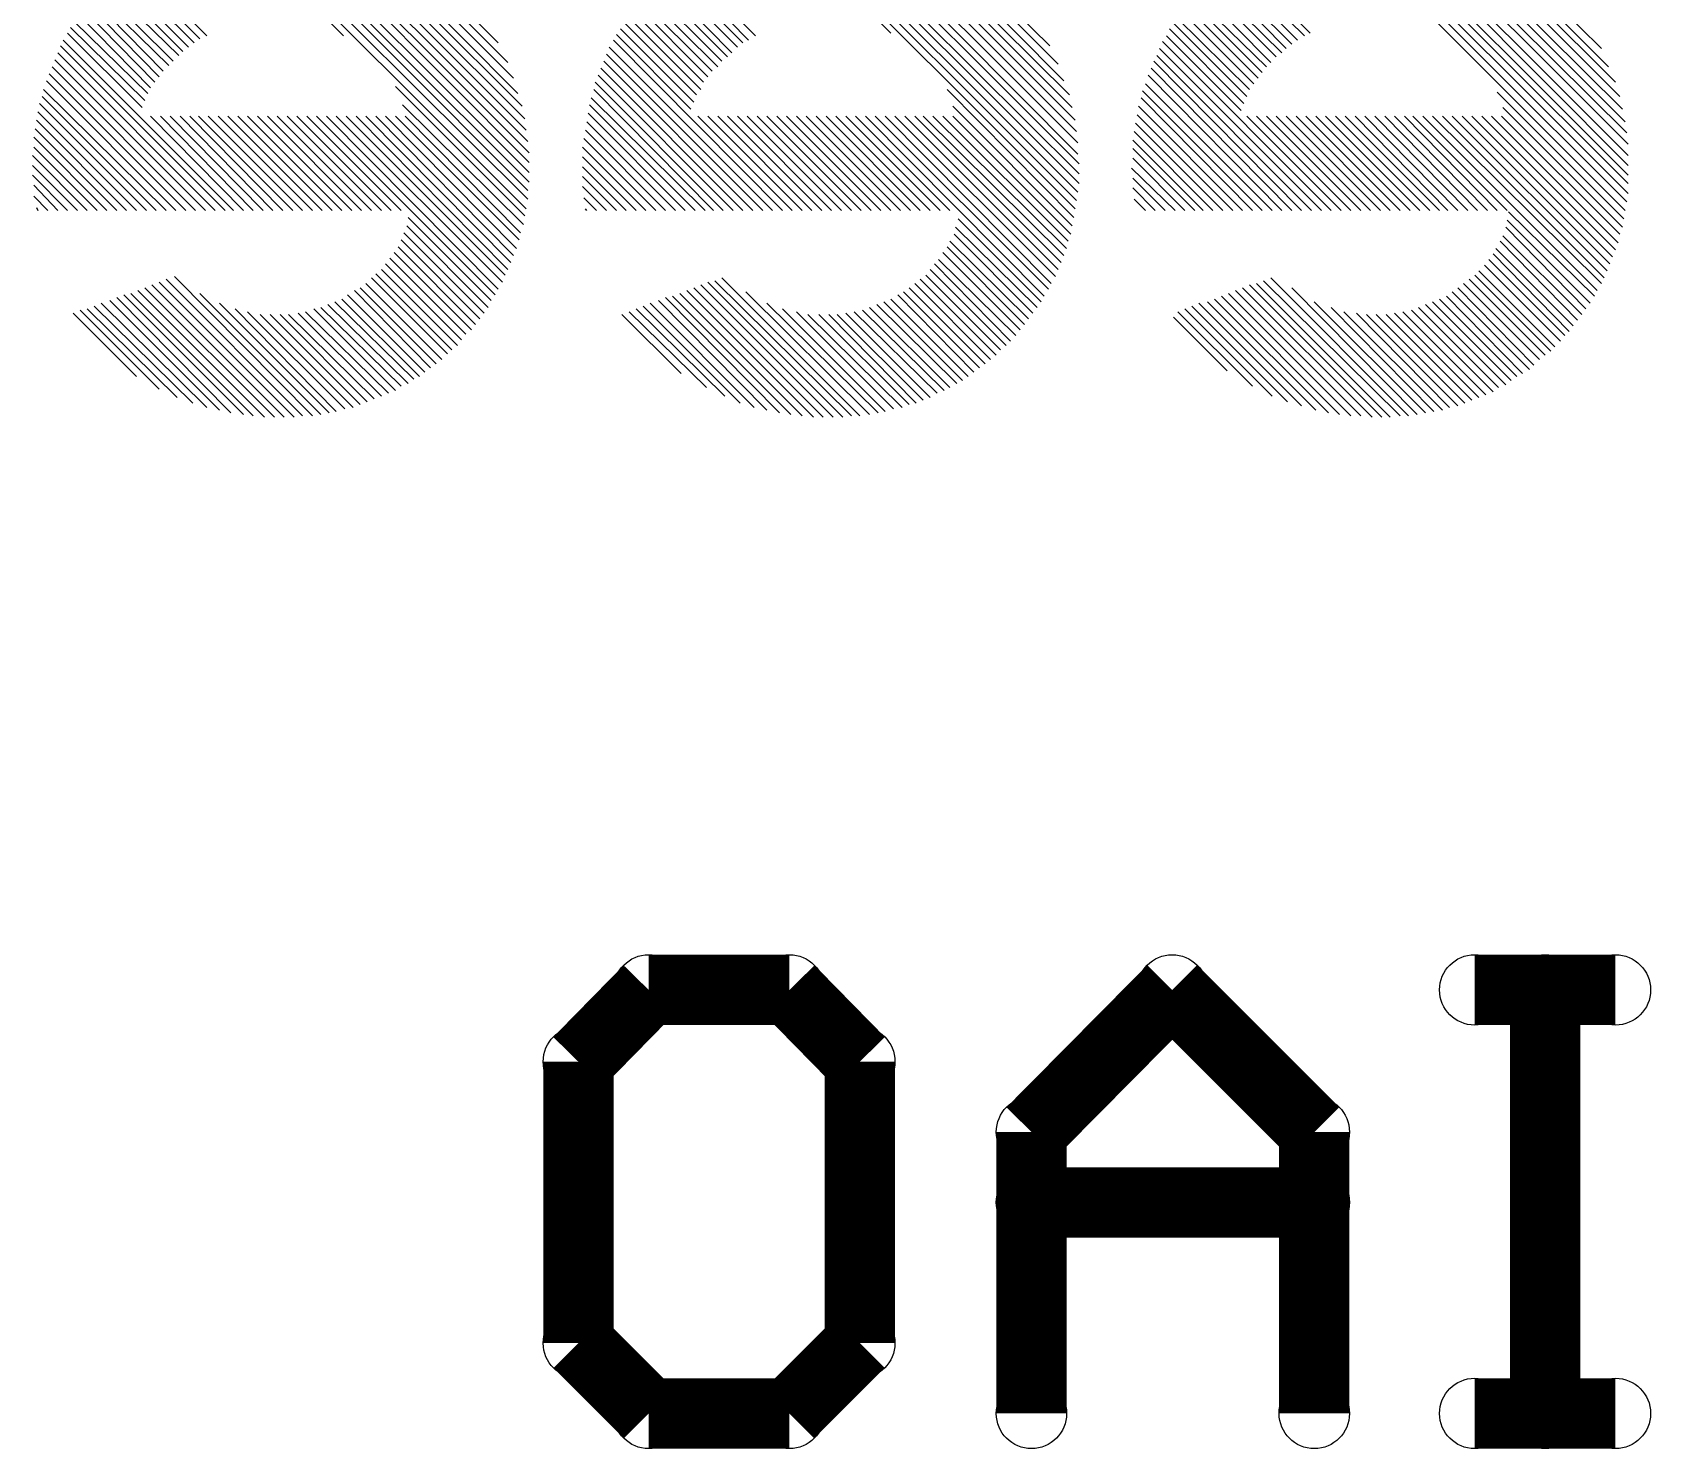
# Model space of a CAD drawing. Extents: x 0 to 23.8, y 0 to 22.7.
# Drawn here: x 9.256 to 12.177, y 12.596 to 15.152 of the extents above; entities that cross this region are included whole.
import ezdxf

# ---------------------------------------------------------------- set-up
doc = ezdxf.new("R2010")
doc.units = 0
doc.layers.get('0').update_dxf_attribs({"linetype": 'CONTINUOUS'})
doc.layers.add('XIAOESP32C3_GBO', color=7, linetype='CONTINUOUS')

# ---------------------------------------------------------------- blocks, each defined once
blk = doc.blocks.new('ROUND_14')
blk.add_circle((0, 0), 0.0635)
blk = doc.blocks.new('ROUND_3')
blk.add_circle((0, 0), 0)

msp = doc.modelspace()

# ---------------------------------------------------------------- linework, layer by layer
at = {"layer": 'XIAOESP32C3_GBO'}
for points in [[(10.14984, 14.85138), (9.63422, 15.36446)], [(9.652, 15.367), (10.14984, 14.86662)], [(10.15238, 14.88186), (9.66724, 15.367)], [(9.68502, 15.367), (10.15238, 14.89964)], [(10.15238, 14.91742), (9.7028, 15.36954)], [(9.72058, 15.367), (10.15238, 14.9352)], [(10.14984, 14.95552), (9.73836, 15.367)], [(9.75868, 15.36446), (10.1473, 14.97584)], [(10.62482, 15.36446), (11.14044, 14.84884)], [(11.14298, 14.86408), (10.64006, 15.367)], [(10.65784, 15.367), (11.14552, 14.87932)], [(11.14552, 14.8971), (10.67308, 15.367)], [(10.69086, 15.36954), (11.14552, 14.91488)], [(11.14298, 14.93266), (10.71118, 15.367)], [(10.72896, 15.367), (11.14298, 14.95298)], [(11.14044, 14.9733), (10.74928, 15.36446)], [(12.13358, 14.8463), (11.61542, 15.36446)], [(11.63066, 15.367), (12.13612, 14.86154)], [(12.13612, 14.87932), (11.64844, 15.367)], [(11.66368, 15.367), (12.13612, 14.89456)], [(12.13612, 14.91234), (11.68146, 15.36954)], [(11.69924, 15.367), (12.13612, 14.93012)], [(12.13612, 14.95044), (11.71956, 15.367)], [(11.73734, 15.36446), (12.13358, 14.97076)], [(9.60374, 15.35938), (9.8171, 15.14602)], [(9.61898, 15.36192), (10.1473, 14.8336)], [(10.14476, 14.99616), (9.78154, 15.35938)], [(9.80186, 15.35684), (10.13968, 15.01902)], [(10.13206, 15.04188), (9.82726, 15.34922)], [(9.85266, 15.3416), (10.12444, 15.06982)], [(10.59434, 15.35938), (10.80516, 15.1511)], [(11.1379, 14.8336), (10.60958, 15.36192)], [(10.7696, 15.36192), (11.1379, 14.99362)], [(11.13282, 15.01648), (10.79246, 15.35684)], [(10.81532, 15.34922), (11.12774, 15.03934)], [(11.11758, 15.06474), (10.84326, 15.3416)], [(11.60018, 15.36192), (12.13104, 14.83106)], [(12.13104, 14.99108), (11.7602, 15.36192)], [(11.78052, 15.35684), (12.12596, 15.01394)], [(12.12088, 15.0368), (11.80592, 15.35176)], [(11.83132, 15.34414), (12.11326, 15.0622)], [(10.11428, 15.09776), (9.88314, 15.3289)], [(9.9187, 15.31112), (10.0965, 15.13332)], [(11.10742, 15.09522), (10.8712, 15.33144)], [(10.90422, 15.31366), (11.09218, 15.12824)], [(12.10056, 15.09014), (11.85926, 15.33144)], [(11.89228, 15.3162), (12.08786, 15.12316)], [(9.43356, 15.28318), (9.57072, 15.14602)], [(10.42416, 15.28318), (10.56132, 15.14602)], [(11.41476, 15.28064), (11.55192, 15.14602)], [(11.56208, 15.1511), (11.42492, 15.28826)], [(9.39546, 15.25016), (9.52754, 15.11808)], [(9.5377, 15.1257), (9.40308, 15.26032)], [(9.41324, 15.26794), (9.54786, 15.13332)], [(9.55802, 15.14094), (9.4234, 15.27556)], [(10.38606, 15.25016), (10.51814, 15.11554)], [(10.5283, 15.1257), (10.39622, 15.25778)], [(10.40384, 15.26794), (10.53846, 15.13332)], [(10.54862, 15.1384), (10.414, 15.27556)], [(11.37666, 15.24762), (11.51128, 15.11554)], [(11.5189, 15.12316), (11.38682, 15.25778)], [(11.39444, 15.2654), (11.52906, 15.13078)], [(11.53922, 15.1384), (11.4046, 15.27302)], [(9.50214, 15.09268), (9.37006, 15.22222)], [(9.37768, 15.23238), (9.50976, 15.1003)], [(9.51992, 15.11046), (9.3853, 15.24254)], [(10.49274, 15.09014), (10.36066, 15.22222)], [(10.36828, 15.23238), (10.50036, 15.1003)], [(10.51052, 15.10792), (10.37844, 15.24)], [(11.48334, 15.09014), (11.35126, 15.21968)], [(11.36142, 15.22984), (11.49096, 15.09776)], [(11.50112, 15.10792), (11.36904, 15.24)], [(9.3472, 15.19428), (9.47674, 15.0622)], [(9.48436, 15.07236), (9.35482, 15.20444)], [(9.36244, 15.2146), (9.49198, 15.08252)], [(10.3378, 15.19174), (10.46734, 15.0622)], [(10.47496, 15.07236), (10.34542, 15.2019)], [(10.35304, 15.21206), (10.48258, 15.08252)], [(11.3284, 15.19174), (11.46048, 15.05966)], [(11.4681, 15.06982), (11.33602, 15.2019)], [(11.34364, 15.21206), (11.47572, 15.07998)], [(9.45896, 15.02918), (9.32434, 15.16126)], [(9.33196, 15.17142), (9.46404, 15.04188)], [(9.46912, 15.05204), (9.33958, 15.18412)], [(10.32256, 15.17142), (10.45464, 15.03934)], [(10.46226, 15.0495), (10.33018, 15.18158)], [(11.3157, 15.16888), (11.44778, 15.0368)], [(11.45286, 15.0495), (11.32078, 15.17904)], [(9.61898, 14.83106), (9.31164, 15.1384)], [(9.31926, 15.1511), (9.45388, 15.01648)], [(10.60958, 14.83106), (10.30478, 15.1384)], [(10.30986, 15.14856), (10.44448, 15.01394)], [(10.44956, 15.02664), (10.31748, 15.15872)], [(11.60018, 14.83106), (11.29538, 15.13586)], [(11.303, 15.14602), (11.43762, 15.0114)], [(11.4427, 15.0241), (11.30808, 15.15872)], [(9.2964, 15.10284), (9.56818, 14.83106)], [(9.58596, 14.83106), (9.30148, 15.11554)], [(9.30656, 15.12824), (9.60374, 14.83106)], [(10.57402, 14.83106), (10.29208, 15.113)], [(10.29716, 15.1257), (10.5918, 14.83106)], [(11.28522, 15.11046), (11.56462, 14.83106)], [(11.5824, 14.83106), (11.2903, 15.12316)], [(9.28624, 15.07744), (9.53262, 14.83106)], [(9.5504, 14.83106), (9.29132, 15.09014)], [(10.27684, 15.0749), (10.52068, 14.83106)], [(10.53846, 14.83106), (10.28192, 15.0876)], [(10.287, 15.1003), (10.55624, 14.83106)], [(11.51128, 14.83106), (11.26998, 15.0749)], [(11.27506, 15.0876), (11.52906, 14.83106)], [(11.54684, 14.83106), (11.28014, 15.1003)], [(9.27608, 15.0495), (9.49706, 14.83106)], [(9.51484, 14.83106), (9.28116, 15.06474)], [(10.14476, 14.8209), (9.91108, 15.05458)], [(10.26922, 15.0495), (10.48512, 14.83106)], [(10.5029, 14.83106), (10.27176, 15.0622)], [(10.90676, 15.0495), (11.13536, 14.81836)], [(11.47572, 14.83106), (11.25982, 15.04696)], [(11.2649, 15.05966), (11.4935, 14.83106)], [(12.1285, 14.81582), (11.8999, 15.04442)], [(9.26846, 15.0241), (9.4615, 14.83106)], [(9.47928, 14.83106), (9.27354, 15.0368)], [(9.92378, 15.02156), (10.14222, 14.80566)], [(10.2616, 15.02156), (10.4521, 14.83106)], [(10.46988, 14.83106), (10.26414, 15.03426)], [(11.13282, 14.80312), (10.91692, 15.01902)], [(11.44016, 14.83106), (11.2522, 15.01902)], [(11.25728, 15.03426), (11.45794, 14.83106)], [(11.91006, 15.01648), (12.12596, 14.80058)], [(9.26338, 14.99362), (9.42594, 14.83106)], [(9.44372, 14.83106), (9.26592, 15.00886)], [(9.46912, 15.00124), (9.63676, 14.83106)], [(9.65454, 14.83106), (9.4869, 15.00124)], [(9.50468, 15.00124), (9.67232, 14.83106)], [(9.6901, 14.83106), (9.52246, 15.00124)], [(9.54024, 15.00124), (9.70788, 14.83106)], [(9.72566, 14.83106), (9.55548, 15.00124)], [(9.57326, 15.00124), (9.74344, 14.83106)], [(9.76122, 14.83106), (9.59104, 15.00124)], [(9.60882, 15.00124), (9.779, 14.83106)], [(9.79678, 14.83106), (9.6266, 15.00124)], [(9.64438, 15.00124), (9.81456, 14.83106)], [(9.83234, 14.83106), (9.66216, 15.00124)], [(9.67994, 15.00124), (9.85012, 14.83106)], [(9.8679, 14.83106), (9.69772, 15.00124)], [(9.7155, 15.00124), (9.88568, 14.83106)], [(9.90346, 14.83106), (9.73328, 15.00124)], [(9.75106, 15.00124), (9.92124, 14.83106)], [(9.76884, 15.00124), (10.09142, 14.67866)], [(10.0965, 14.68882), (9.78662, 15.00124)], [(9.8044, 15.00124), (10.10412, 14.70152)], [(10.1092, 14.71422), (9.82218, 15.00124)], [(9.83996, 15.00124), (10.11428, 14.72438)], [(10.11936, 14.73708), (9.85774, 15.00124)], [(9.87552, 15.00124), (10.12444, 14.74978)], [(10.12952, 14.76248), (9.8933, 15.00124)], [(9.91108, 15.00124), (10.1346, 14.77772)], [(10.13714, 14.79042), (9.92886, 15.00124)], [(10.25652, 14.99108), (10.41654, 14.83106)], [(10.43432, 14.83106), (10.25906, 15.00632)], [(10.45718, 15.00124), (10.62736, 14.83106)], [(10.47496, 15.00124), (10.64514, 14.83106)], [(10.66292, 14.83106), (10.49274, 15.00124)], [(10.51052, 15.00124), (10.6807, 14.83106)], [(10.69848, 14.83106), (10.5283, 15.00124)], [(10.54608, 15.00124), (10.71626, 14.83106)], [(10.73404, 14.83106), (10.56386, 15.00124)], [(10.58164, 15.00124), (10.75182, 14.83106)], [(10.7696, 14.83106), (10.59942, 15.00124)], [(10.6172, 15.00124), (10.78738, 14.83106)], [(10.80516, 14.83106), (10.63498, 15.00124)], [(10.65276, 15.00124), (10.82294, 14.83106)], [(10.84072, 14.83106), (10.67054, 15.00124)], [(10.68832, 15.00124), (10.8585, 14.83106)], [(10.87628, 14.83106), (10.7061, 15.00124)], [(10.72388, 15.00124), (10.89406, 14.83106)], [(10.91184, 14.83106), (10.74166, 15.00124)], [(10.75944, 15.00124), (11.08202, 14.67612)], [(10.77722, 15.00124), (11.08964, 14.68882)], [(11.09472, 14.69898), (10.795, 15.00124)], [(10.81278, 15.00124), (11.10234, 14.71168)], [(11.10742, 14.72438), (10.83056, 15.00124)], [(10.84834, 15.00124), (11.1125, 14.73708)], [(11.11758, 14.74978), (10.86358, 15.00124)], [(10.88136, 15.00124), (11.12266, 14.76248)], [(11.1252, 14.77518), (10.89914, 15.00124)], [(10.91692, 15.00124), (11.13028, 14.78788)], [(11.4046, 14.83106), (11.24712, 14.98854)], [(11.24966, 15.00378), (11.42238, 14.83106)], [(11.44778, 15.00124), (11.61796, 14.83106)], [(11.63574, 14.83106), (11.46556, 15.00124)], [(11.48334, 15.00124), (11.65352, 14.83106)], [(11.6713, 14.83106), (11.50112, 15.00124)], [(11.5189, 15.00124), (11.68908, 14.83106)], [(11.70686, 14.83106), (11.53668, 15.00124)], [(11.55446, 15.00124), (11.72464, 14.83106)], [(11.74242, 14.83106), (11.57224, 15.00124)], [(11.59002, 15.00124), (11.7602, 14.83106)], [(11.77798, 14.83106), (11.6078, 15.00124)], [(11.62558, 15.00124), (11.79576, 14.83106)], [(11.811, 14.83106), (11.64336, 15.00124)], [(11.66114, 15.00124), (11.82878, 14.83106)], [(11.84656, 14.83106), (11.67892, 15.00124)], [(11.6967, 15.00124), (11.86434, 14.83106)], [(11.88212, 14.83106), (11.71448, 15.00124)], [(11.73226, 15.00124), (11.8999, 14.83106)], [(11.91768, 14.83106), (11.7475, 15.00124)], [(11.76528, 15.00124), (12.08024, 14.68628)], [(11.78306, 15.00124), (12.08786, 14.69898)], [(12.09294, 14.70914), (11.80084, 15.00124)], [(11.81862, 15.00124), (12.09802, 14.72184)], [(12.1031, 14.73454), (11.8364, 15.00124)], [(11.85418, 15.00124), (12.10818, 14.74724)], [(12.11326, 14.75994), (11.87196, 15.00124)], [(11.88974, 15.00124), (12.11834, 14.77264)], [(12.12088, 14.78788), (11.90752, 15.00124)], [(9.2583, 14.96314), (9.39038, 14.83106)], [(9.40816, 14.83106), (9.26084, 14.97838)], [(10.25144, 14.9606), (10.38098, 14.83106)], [(10.39876, 14.83106), (10.25398, 14.97584)], [(11.36904, 14.83106), (11.24204, 14.95806)], [(11.24458, 14.9733), (11.38682, 14.83106)], [(9.25576, 14.93012), (9.35482, 14.83106)], [(9.3726, 14.83106), (9.2583, 14.94536)], [(10.3632, 14.83106), (10.2489, 14.94536)], [(10.2489, 14.92758), (10.34542, 14.83106)], [(11.24204, 14.94282), (11.3538, 14.83106)], [(9.33704, 14.83106), (9.25576, 14.91234)], [(10.32764, 14.83106), (10.2489, 14.9098)], [(11.31824, 14.83106), (11.2395, 14.90726)], [(11.33602, 14.83106), (11.24204, 14.92504)], [(9.31926, 14.83106), (9.25576, 14.89456)], [(9.2583, 14.87678), (9.30148, 14.83106)], [(10.2489, 14.89202), (10.30986, 14.83106)], [(10.29208, 14.83106), (10.2489, 14.87424)], [(11.24204, 14.88948), (11.30046, 14.83106)], [(11.28268, 14.83106), (11.24204, 14.8717)], [(9.2837, 14.83106), (9.2583, 14.85646)], [(10.25144, 14.85392), (10.2743, 14.83106)], [(11.24458, 14.85138), (11.2649, 14.83106)], [(9.26338, 14.83614), (9.26592, 14.83106)], [(10.0838, 14.6685), (9.93394, 14.81836)], [(10.25652, 14.83106), (10.25398, 14.8336)], [(11.07694, 14.66596), (10.92708, 14.81582)], [(12.06754, 14.66342), (11.91768, 14.81328)], [(12.07516, 14.67612), (11.92022, 14.82852)], [(10.0711, 14.64564), (9.92632, 14.79042)], [(9.9314, 14.80312), (10.07872, 14.6558)], [(11.0617, 14.64564), (10.91946, 14.78788)], [(10.922, 14.80058), (11.06932, 14.6558)], [(12.0523, 14.6431), (11.91006, 14.78534)], [(11.91514, 14.80058), (12.05992, 14.65326)], [(9.90854, 14.75486), (10.04824, 14.61516)], [(10.05586, 14.62532), (9.91616, 14.76502)], [(9.92124, 14.77772), (10.06348, 14.63548)], [(10.89914, 14.75486), (11.03884, 14.61516)], [(11.04646, 14.62532), (10.90676, 14.76502)], [(10.91184, 14.77518), (11.05408, 14.63548)], [(11.89228, 14.75232), (12.02944, 14.61262)], [(12.03706, 14.62278), (11.89736, 14.76248)], [(11.90498, 14.77518), (12.04468, 14.63294)], [(10.02284, 14.58722), (9.88568, 14.72438)], [(9.8933, 14.73454), (10.03046, 14.59738)], [(10.03808, 14.60754), (9.90092, 14.7447)], [(11.01344, 14.58722), (10.87628, 14.72438)], [(10.8839, 14.73454), (11.02106, 14.59484)], [(11.03122, 14.605), (10.89152, 14.74216)], [(12.00404, 14.58468), (11.86688, 14.72184)], [(11.87704, 14.732), (12.0142, 14.59484)], [(12.02182, 14.605), (11.88466, 14.74216)], [(9.47166, 14.69644), (9.71042, 14.45768)], [(9.7282, 14.45768), (9.48436, 14.70152)], [(9.49706, 14.7066), (9.74344, 14.46022)], [(9.76122, 14.46022), (9.5123, 14.71168)], [(9.85774, 14.69898), (9.9949, 14.56182)], [(10.00506, 14.57198), (9.8679, 14.70914)], [(9.87552, 14.71676), (10.01268, 14.5796)], [(10.46226, 14.69644), (10.70102, 14.45768)], [(10.7188, 14.45768), (10.47496, 14.70152)], [(10.48766, 14.70406), (10.73404, 14.46022)], [(10.74928, 14.46022), (10.50036, 14.70914)], [(10.84834, 14.69898), (10.9855, 14.56182)], [(10.99566, 14.56944), (10.8585, 14.7066)], [(10.86866, 14.71422), (11.00328, 14.5796)], [(11.45286, 14.69644), (11.69162, 14.45768)], [(11.70686, 14.45768), (11.46556, 14.69898)], [(11.47826, 14.70406), (11.72464, 14.46022)], [(11.73988, 14.46022), (11.49096, 14.70914)], [(11.83894, 14.69898), (11.9761, 14.56182)], [(11.98626, 14.56944), (11.8491, 14.7066)], [(11.85926, 14.71422), (11.99642, 14.57706)], [(9.57072, 14.47546), (9.38022, 14.66342)], [(9.39546, 14.6685), (9.59358, 14.47038)], [(9.6139, 14.4653), (9.40816, 14.67358)], [(9.42086, 14.67866), (9.63676, 14.46276)], [(9.65454, 14.46022), (9.43356, 14.6812)], [(9.44626, 14.68628), (9.67486, 14.45768)], [(9.69264, 14.45768), (9.45896, 14.69136)], [(9.55802, 14.6812), (9.77646, 14.46276)], [(9.7917, 14.4653), (9.59358, 14.66342)], [(9.9441, 14.52626), (9.80186, 14.66596)], [(9.81456, 14.67104), (9.95426, 14.53134)], [(9.96442, 14.53896), (9.82472, 14.67866)], [(9.83742, 14.68628), (9.97458, 14.54658)], [(9.98474, 14.5542), (9.84758, 14.69136)], [(10.55878, 14.47546), (10.37082, 14.66342)], [(10.38606, 14.6685), (10.58164, 14.47038)], [(10.6045, 14.4653), (10.39876, 14.67358)], [(10.41146, 14.67612), (10.62482, 14.46276)], [(10.64514, 14.46022), (10.42416, 14.6812)], [(10.43686, 14.68628), (10.66546, 14.45768)], [(10.68324, 14.45768), (10.44956, 14.69136)], [(10.54354, 14.68374), (10.76706, 14.46276)], [(10.7823, 14.4653), (10.58164, 14.66342)], [(10.9347, 14.52372), (10.79246, 14.66596)], [(10.80516, 14.67104), (10.94486, 14.53134)], [(10.95502, 14.53896), (10.81786, 14.67866)], [(10.82802, 14.68374), (10.96518, 14.54658)], [(10.97534, 14.5542), (10.83818, 14.69136)], [(11.54684, 14.478), (11.36142, 14.66342)], [(11.37666, 14.66596), (11.57224, 14.47038)], [(11.5951, 14.4653), (11.38936, 14.67104)], [(11.40206, 14.67612), (11.61542, 14.46276)], [(11.63574, 14.46022), (11.41476, 14.6812)], [(11.42746, 14.68628), (11.65352, 14.46022)], [(11.67384, 14.45768), (11.44016, 14.69136)], [(11.52906, 14.69136), (11.75512, 14.46276)], [(11.77036, 14.4653), (11.5697, 14.66596)], [(11.9253, 14.52372), (11.78306, 14.66596)], [(11.79576, 14.67104), (11.93546, 14.53134)], [(11.94562, 14.53642), (11.80846, 14.67612)], [(11.81862, 14.68374), (11.95832, 14.54404)], [(11.96594, 14.55166), (11.82878, 14.69136)], [(9.44372, 14.53134), (9.32942, 14.64564)], [(9.34212, 14.65072), (9.48436, 14.50848)], [(9.51738, 14.49324), (9.35482, 14.65326)], [(9.36752, 14.65834), (9.54532, 14.48308)], [(9.62152, 14.65326), (9.8044, 14.46784)], [(9.81964, 14.47292), (9.64438, 14.64818)], [(9.66724, 14.6431), (9.83488, 14.47546)], [(9.84758, 14.48054), (9.68502, 14.6431)], [(9.7028, 14.6431), (9.86028, 14.48562)], [(9.87298, 14.4907), (9.71804, 14.6431)], [(9.73582, 14.64564), (9.88568, 14.49578)], [(9.89838, 14.50086), (9.74852, 14.64818)], [(9.76376, 14.65326), (9.91108, 14.50594)], [(9.92124, 14.51356), (9.77646, 14.6558)], [(9.78916, 14.66088), (9.93394, 14.51864)], [(10.4267, 14.53642), (10.32002, 14.6431)], [(10.33272, 14.64818), (10.47242, 14.51102)], [(10.50544, 14.49578), (10.34542, 14.65326)], [(10.35812, 14.65834), (10.53338, 14.48308)], [(10.60958, 14.65326), (10.795, 14.46784)], [(10.81024, 14.47292), (10.63498, 14.64818)], [(10.6553, 14.6431), (10.82548, 14.47546)], [(10.83818, 14.48054), (10.67562, 14.6431)], [(10.6934, 14.6431), (10.85088, 14.48308)], [(10.86358, 14.48816), (10.70864, 14.6431)], [(10.72388, 14.64564), (10.87628, 14.49324)], [(10.88898, 14.50086), (10.73912, 14.64818)], [(10.75436, 14.65072), (10.90168, 14.50594)], [(10.91184, 14.51102), (10.76706, 14.6558)], [(10.77976, 14.66088), (10.92454, 14.51864)], [(11.41222, 14.5415), (11.3157, 14.63802)], [(11.32332, 14.64818), (11.45794, 14.51356)], [(11.4935, 14.49578), (11.33602, 14.65326)], [(11.34872, 14.65834), (11.52144, 14.48562)], [(11.60018, 14.6558), (11.7856, 14.46784)], [(11.80084, 14.47038), (11.62304, 14.64818)], [(11.6459, 14.64564), (11.81354, 14.47546)], [(11.82878, 14.478), (11.66368, 14.6431)], [(11.68146, 14.6431), (11.84148, 14.48308)], [(11.85418, 14.48816), (11.69924, 14.6431)], [(11.71448, 14.64564), (11.86688, 14.49324)], [(11.87958, 14.49832), (11.72972, 14.64818)], [(11.74496, 14.65072), (11.89228, 14.5034)], [(11.90244, 14.51102), (11.75766, 14.6558)], [(11.77036, 14.66088), (11.91514, 14.5161)]]:
    msp.add_lwpolyline(points, dxfattribs=at)
at = {"layer": 'XIAOESP32C3_GBO', "const_width": 0.127}
for points in [[(10.24128, 13.29436), (10.36828, 13.4239)], [(10.36828, 13.4239), (10.62228, 13.4239)], [(10.62228, 13.4239), (10.74928, 13.29436)], [(11.31316, 13.4239), (11.05916, 13.16736)], [(11.5697, 13.16736), (11.31316, 13.4239)], [(12.11326, 13.4239), (11.85926, 13.4239)], [(11.98626, 13.4239), (11.98626, 12.65936)], [(10.24128, 12.78636), (10.24128, 13.29436)], [(10.74928, 13.29436), (10.74928, 12.78636)], [(11.05916, 13.16736), (11.05916, 12.65936)], [(11.5697, 12.65936), (11.5697, 13.16736)], [(11.05916, 13.04036), (11.5697, 13.04036)], [(10.36828, 12.65936), (10.24128, 12.78636)], [(10.74928, 12.78636), (10.62228, 12.65936)], [(10.62228, 12.65936), (10.36828, 12.65936)], [(12.11326, 12.65936), (11.85926, 12.65936)]]:
    msp.add_lwpolyline(points, dxfattribs=at)

# ---------------------------------------------------------------- block references
at = {"layer": 'XIAOESP32C3_GBO'}
for name, p in [('ROUND_3', (11.56208, 15.1511)), ('ROUND_3', (10.80516, 15.1511)), ('ROUND_3', (9.31926, 15.1511)), ('ROUND_3', (10.30986, 15.14856)), ('ROUND_3', (11.303, 15.14602)), ('ROUND_3', (11.55192, 15.14602)), ('ROUND_3', (10.56132, 15.14602)), ('ROUND_3', (9.57072, 15.14602)), ('ROUND_3', (9.8171, 15.14602)), ('ROUND_3', (9.55802, 15.14094)), ('ROUND_3', (11.53922, 15.1384)), ('ROUND_3', (10.54862, 15.1384)), ('ROUND_3', (10.30478, 15.1384)), ('ROUND_3', (9.31164, 15.1384)), ('ROUND_3', (11.29538, 15.13586)), ('ROUND_3', (10.53846, 15.13332)), ('ROUND_3', (9.54786, 15.13332)), ('ROUND_3', (10.0965, 15.13332)), ('ROUND_3', (11.52906, 15.13078)), ('ROUND_3', (9.30656, 15.12824)), ('ROUND_3', (11.09218, 15.12824)), ('ROUND_3', (10.5283, 15.1257)), ('ROUND_3', (10.29716, 15.1257)), ('ROUND_3', (9.5377, 15.1257)), ('ROUND_3', (11.5189, 15.12316)), ('ROUND_3', (11.2903, 15.12316)), ('ROUND_3', (12.08786, 15.12316)), ('ROUND_3', (9.52754, 15.11808)), ('ROUND_3', (11.51128, 15.11554)), ('ROUND_3', (10.51814, 15.11554)), ('ROUND_3', (9.30148, 15.11554)), ('ROUND_3', (10.29208, 15.113)), ('ROUND_3', (11.28522, 15.11046)), ('ROUND_3', (9.51992, 15.11046)), ('ROUND_3', (11.50112, 15.10792)), ('ROUND_3', (10.51052, 15.10792)), ('ROUND_3', (9.2964, 15.10284)), ('ROUND_3', (11.28014, 15.1003)), ('ROUND_3', (10.50036, 15.1003)), ('ROUND_3', (10.287, 15.1003)), ('ROUND_3', (9.50976, 15.1003)), ('ROUND_3', (11.49096, 15.09776)), ('ROUND_3', (10.11428, 15.09776)), ('ROUND_3', (11.10742, 15.09522)), ('ROUND_3', (9.50214, 15.09268)), ('ROUND_3', (11.48334, 15.09014)), ('ROUND_3', (10.49274, 15.09014)), ('ROUND_3', (9.29132, 15.09014)), ('ROUND_3', (12.10056, 15.09014)), ('ROUND_3', (11.27506, 15.0876)), ('ROUND_3', (10.28192, 15.0876)), ('ROUND_3', (10.48258, 15.08252)), ('ROUND_3', (9.49198, 15.08252)), ('ROUND_3', (11.47572, 15.07998)), ('ROUND_3', (9.28624, 15.07744)), ('ROUND_3', (11.26998, 15.0749)), ('ROUND_3', (10.27684, 15.0749)), ('ROUND_3', (10.47496, 15.07236)), ('ROUND_3', (9.48436, 15.07236)), ('ROUND_3', (11.4681, 15.06982)), ('ROUND_3', (10.12444, 15.06982)), ('ROUND_3', (11.11758, 15.06474)), ('ROUND_3', (9.28116, 15.06474)), ('ROUND_3', (10.46734, 15.0622)), ('ROUND_3', (10.27176, 15.0622)), ('ROUND_3', (9.47674, 15.0622)), ('ROUND_3', (12.11326, 15.0622)), ('ROUND_3', (11.46048, 15.05966)), ('ROUND_3', (11.2649, 15.05966)), ('ROUND_3', (9.91108, 15.05458)), ('ROUND_3', (9.46912, 15.05204)), ('ROUND_3', (11.45286, 15.0495)), ('ROUND_3', (10.46226, 15.0495)), ('ROUND_3', (10.26922, 15.0495)), ('ROUND_3', (9.27608, 15.0495)), ('ROUND_3', (10.90676, 15.0495)), ('ROUND_3', (11.25982, 15.04696)), ('ROUND_3', (11.8999, 15.04442)), ('ROUND_3', (9.46404, 15.04188)), ('ROUND_3', (10.13206, 15.04188)), ('ROUND_3', (11.12774, 15.03934)), ('ROUND_3', (10.45464, 15.03934)), ('ROUND_3', (11.44778, 15.0368)), ('ROUND_3', (9.27354, 15.0368)), ('ROUND_3', (12.12088, 15.0368)), ('ROUND_3', (11.25728, 15.03426)), ('ROUND_3', (10.26414, 15.03426)), ('ROUND_3', (9.45896, 15.02918)), ('ROUND_3', (10.44956, 15.02664)), ('ROUND_3', (11.4427, 15.0241)), ('ROUND_3', (9.26846, 15.0241)), ('ROUND_3', (10.2616, 15.02156)), ('ROUND_3', (9.92378, 15.02156)), ('ROUND_3', (11.2522, 15.01902)), ('ROUND_3', (10.13968, 15.01902)), ('ROUND_3', (10.91692, 15.01902)), ('ROUND_3', (11.91006, 15.01648)), ('ROUND_3', (11.13282, 15.01648)), ('ROUND_3', (9.45388, 15.01648)), ('ROUND_3', (10.44448, 15.01394)), ('ROUND_3', (12.12596, 15.01394)), ('ROUND_3', (11.43762, 15.0114)), ('ROUND_3', (9.26592, 15.00886)), ('ROUND_3', (10.25906, 15.00632)), ('ROUND_3', (11.24966, 15.00378)), ('ROUND_3', (11.7475, 15.00124)), ('ROUND_3', (11.73226, 15.00124)), ('ROUND_3', (11.71448, 15.00124)), ('ROUND_3', (11.6967, 15.00124)), ('ROUND_3', (11.67892, 15.00124)), ('ROUND_3', (11.66114, 15.00124)), ('ROUND_3', (11.64336, 15.00124)), ('ROUND_3', (11.62558, 15.00124)), ('ROUND_3', (11.6078, 15.00124)), ('ROUND_3', (11.59002, 15.00124)), ('ROUND_3', (11.57224, 15.00124)), ('ROUND_3', (11.55446, 15.00124)), ('ROUND_3', (11.53668, 15.00124)), ('ROUND_3', (11.5189, 15.00124)), ('ROUND_3', (11.50112, 15.00124)), ('ROUND_3', (11.48334, 15.00124)), ('ROUND_3', (11.46556, 15.00124)), ('ROUND_3', (11.44778, 15.00124)), ('ROUND_3', (11.78306, 15.00124)), ('ROUND_3', (11.80084, 15.00124)), ('ROUND_3', (11.81862, 15.00124)), ('ROUND_3', (11.8364, 15.00124)), ('ROUND_3', (11.85418, 15.00124)), ('ROUND_3', (11.87196, 15.00124)), ('ROUND_3', (11.88974, 15.00124)), ('ROUND_3', (11.90752, 15.00124)), ('ROUND_3', (11.76528, 15.00124)), ('ROUND_3', (10.45718, 15.00124)), ('ROUND_3', (9.92886, 15.00124)), ('ROUND_3', (9.91108, 15.00124)), ('ROUND_3', (9.8933, 15.00124)), ('ROUND_3', (9.87552, 15.00124)), ('ROUND_3', (9.85774, 15.00124)), ('ROUND_3', (9.83996, 15.00124)), ('ROUND_3', (9.82218, 15.00124)), ('ROUND_3', (9.8044, 15.00124)), ('ROUND_3', (9.78662, 15.00124)), ('ROUND_3', (9.76884, 15.00124)), ('ROUND_3', (9.75106, 15.00124)), ('ROUND_3', (9.73328, 15.00124)), ('ROUND_3', (9.7155, 15.00124)), ('ROUND_3', (9.69772, 15.00124)), ('ROUND_3', (9.67994, 15.00124)), ('ROUND_3', (9.66216, 15.00124)), ('ROUND_3', (9.64438, 15.00124)), ('ROUND_3', (9.6266, 15.00124)), ('ROUND_3', (9.60882, 15.00124)), ('ROUND_3', (9.59104, 15.00124)), ('ROUND_3', (9.57326, 15.00124)), ('ROUND_3', (9.55548, 15.00124)), ('ROUND_3', (9.54024, 15.00124)), ('ROUND_3', (9.52246, 15.00124)), ('ROUND_3', (9.50468, 15.00124)), ('ROUND_3', (9.4869, 15.00124)), ('ROUND_3', (9.46912, 15.00124)), ('ROUND_3', (10.47496, 15.00124)), ('ROUND_3', (10.49274, 15.00124)), ('ROUND_3', (10.51052, 15.00124)), ('ROUND_3', (10.5283, 15.00124)), ('ROUND_3', (10.54608, 15.00124)), ('ROUND_3', (10.56386, 15.00124)), ('ROUND_3', (10.58164, 15.00124)), ('ROUND_3', (10.59942, 15.00124)), ('ROUND_3', (10.6172, 15.00124)), ('ROUND_3', (10.63498, 15.00124)), ('ROUND_3', (10.65276, 15.00124)), ('ROUND_3', (10.67054, 15.00124)), ('ROUND_3', (10.68832, 15.00124)), ('ROUND_3', (10.7061, 15.00124)), ('ROUND_3', (10.72388, 15.00124)), ('ROUND_3', (10.74166, 15.00124)), ('ROUND_3', (10.75944, 15.00124)), ('ROUND_3', (10.77722, 15.00124)), ('ROUND_3', (10.795, 15.00124)), ('ROUND_3', (10.81278, 15.00124)), ('ROUND_3', (10.83056, 15.00124)), ('ROUND_3', (10.84834, 15.00124)), ('ROUND_3', (10.86358, 15.00124)), ('ROUND_3', (10.88136, 15.00124)), ('ROUND_3', (10.89914, 15.00124)), ('ROUND_3', (10.91692, 15.00124)), ('ROUND_3', (10.14476, 14.99616)), ('ROUND_3', (11.1379, 14.99362)), ('ROUND_3', (9.26338, 14.99362)), ('ROUND_3', (10.25652, 14.99108)), ('ROUND_3', (12.13104, 14.99108)), ('ROUND_3', (11.24712, 14.98854)), ('ROUND_3', (9.26084, 14.97838)), ('ROUND_3', (10.25398, 14.97584)), ('ROUND_3', (10.1473, 14.97584)), ('ROUND_3', (11.24458, 14.9733)), ('ROUND_3', (11.14044, 14.9733)), ('ROUND_3', (12.13358, 14.97076)), ('ROUND_3', (9.2583, 14.96314)), ('ROUND_3', (10.25144, 14.9606)), ('ROUND_3', (11.24204, 14.95806)), ('ROUND_3', (10.14984, 14.95552)), ('ROUND_3', (11.14298, 14.95298)), ('ROUND_3', (12.13612, 14.95044)), ('ROUND_3', (10.2489, 14.94536)), ('ROUND_3', (9.2583, 14.94536)), ('ROUND_3', (11.24204, 14.94282)), ('ROUND_3', (10.15238, 14.9352)), ('ROUND_3', (11.14298, 14.93266)), ('ROUND_3', (9.25576, 14.93012)), ('ROUND_3', (12.13612, 14.93012)), ('ROUND_3', (10.2489, 14.92758)), ('ROUND_3', (11.24204, 14.92504)), ('ROUND_3', (10.15238, 14.91742)), ('ROUND_3', (11.14552, 14.91488)), ('ROUND_3', (9.25576, 14.91234)), ('ROUND_3', (12.13612, 14.91234)), ('ROUND_3', (10.2489, 14.9098)), ('ROUND_3', (11.2395, 14.90726)), ('ROUND_3', (10.15238, 14.89964)), ('ROUND_3', (11.14552, 14.8971)), ('ROUND_3', (9.25576, 14.89456)), ('ROUND_3', (12.13612, 14.89456)), ('ROUND_3', (10.2489, 14.89202)), ('ROUND_3', (11.24204, 14.88948)), ('ROUND_3', (10.15238, 14.88186)), ('ROUND_3', (11.14552, 14.87932)), ('ROUND_3', (12.13612, 14.87932)), ('ROUND_3', (9.2583, 14.87678)), ('ROUND_3', (10.2489, 14.87424)), ('ROUND_3', (11.24204, 14.8717)), ('ROUND_3', (10.14984, 14.86662)), ('ROUND_3', (11.14298, 14.86408)), ('ROUND_3', (12.13612, 14.86154)), ('ROUND_3', (9.2583, 14.85646)), ('ROUND_3', (10.25144, 14.85392)), ('ROUND_3', (11.24458, 14.85138)), ('ROUND_3', (10.14984, 14.85138)), ('ROUND_3', (11.14044, 14.84884)), ('ROUND_3', (12.13358, 14.8463)), ('ROUND_3', (9.26338, 14.83614)), ('ROUND_3', (11.1379, 14.8336)), ('ROUND_3', (10.25398, 14.8336)), ('ROUND_3', (10.1473, 14.8336)), ('ROUND_3', (11.91768, 14.83106)), ('ROUND_3', (11.8999, 14.83106)), ('ROUND_3', (11.88212, 14.83106)), ('ROUND_3', (11.86434, 14.83106)), ('ROUND_3', (11.84656, 14.83106)), ('ROUND_3', (11.82878, 14.83106)), ('ROUND_3', (11.811, 14.83106)), ('ROUND_3', (11.79576, 14.83106)), ('ROUND_3', (11.77798, 14.83106)), ('ROUND_3', (11.7602, 14.83106)), ('ROUND_3', (11.74242, 14.83106)), ('ROUND_3', (11.72464, 14.83106)), ('ROUND_3', (11.70686, 14.83106)), ('ROUND_3', (11.68908, 14.83106)), ('ROUND_3', (11.6713, 14.83106)), ('ROUND_3', (11.65352, 14.83106)), ('ROUND_3', (11.63574, 14.83106)), ('ROUND_3', (11.61796, 14.83106)), ('ROUND_3', (11.60018, 14.83106)), ('ROUND_3', (11.31824, 14.83106)), ('ROUND_3', (11.30046, 14.83106)), ('ROUND_3', (11.28268, 14.83106)), ('ROUND_3', (11.2649, 14.83106)), ('ROUND_3', (11.33602, 14.83106)), ('ROUND_3', (11.3538, 14.83106)), ('ROUND_3', (11.36904, 14.83106)), ('ROUND_3', (11.38682, 14.83106)), ('ROUND_3', (11.4046, 14.83106)), ('ROUND_3', (11.42238, 14.83106)), ('ROUND_3', (11.44016, 14.83106)), ('ROUND_3', (11.45794, 14.83106)), ('ROUND_3', (11.47572, 14.83106)), ('ROUND_3', (11.4935, 14.83106)), ('ROUND_3', (11.51128, 14.83106)), ('ROUND_3', (11.52906, 14.83106)), ('ROUND_3', (11.54684, 14.83106)), ('ROUND_3', (11.56462, 14.83106)), ('ROUND_3', (11.5824, 14.83106)), ('ROUND_3', (10.62736, 14.83106)), ('ROUND_3', (10.60958, 14.83106)), ('ROUND_3', (10.5918, 14.83106)), ('ROUND_3', (10.57402, 14.83106)), ('ROUND_3', (10.55624, 14.83106)), ('ROUND_3', (10.53846, 14.83106)), ('ROUND_3', (10.52068, 14.83106)), ('ROUND_3', (10.5029, 14.83106)), ('ROUND_3', (10.48512, 14.83106)), ('ROUND_3', (10.46988, 14.83106)), ('ROUND_3', (10.4521, 14.83106)), ('ROUND_3', (10.43432, 14.83106)), ('ROUND_3', (10.41654, 14.83106)), ('ROUND_3', (10.39876, 14.83106)), ('ROUND_3', (10.38098, 14.83106)), ('ROUND_3', (10.3632, 14.83106)), ('ROUND_3', (10.34542, 14.83106)), ('ROUND_3', (10.32764, 14.83106)), ('ROUND_3', (10.30986, 14.83106)), ('ROUND_3', (10.29208, 14.83106)), ('ROUND_3', (10.2743, 14.83106)), ('ROUND_3', (10.25652, 14.83106)), ('ROUND_3', (9.33704, 14.83106)), ('ROUND_3', (9.35482, 14.83106)), ('ROUND_3', (9.3726, 14.83106)), ('ROUND_3', (9.39038, 14.83106)), ('ROUND_3', (9.40816, 14.83106)), ('ROUND_3', (9.42594, 14.83106)), ('ROUND_3', (9.44372, 14.83106)), ('ROUND_3', (9.4615, 14.83106)), ('ROUND_3', (9.47928, 14.83106)), ('ROUND_3', (9.49706, 14.83106)), ('ROUND_3', (9.51484, 14.83106)), ('ROUND_3', (9.53262, 14.83106)), ('ROUND_3', (9.5504, 14.83106)), ('ROUND_3', (9.56818, 14.83106)), ('ROUND_3', (9.58596, 14.83106)), ('ROUND_3', (9.60374, 14.83106)), ('ROUND_3', (9.61898, 14.83106)), ('ROUND_3', (9.92124, 14.83106)), ('ROUND_3', (9.90346, 14.83106)), ('ROUND_3', (9.88568, 14.83106)), ('ROUND_3', (9.8679, 14.83106)), ('ROUND_3', (9.85012, 14.83106)), ('ROUND_3', (9.83234, 14.83106)), ('ROUND_3', (9.81456, 14.83106)), ('ROUND_3', (9.79678, 14.83106)), ('ROUND_3', (9.779, 14.83106)), ('ROUND_3', (9.76122, 14.83106)), ('ROUND_3', (9.74344, 14.83106)), ('ROUND_3', (9.72566, 14.83106)), ('ROUND_3', (9.70788, 14.83106)), ('ROUND_3', (9.6901, 14.83106)), ('ROUND_3', (9.67232, 14.83106)), ('ROUND_3', (9.65454, 14.83106)), ('ROUND_3', (9.63676, 14.83106)), ('ROUND_3', (9.31926, 14.83106)), ('ROUND_3', (9.30148, 14.83106)), ('ROUND_3', (9.2837, 14.83106)), ('ROUND_3', (9.26592, 14.83106)), ('ROUND_3', (10.64514, 14.83106)), ('ROUND_3', (10.66292, 14.83106)), ('ROUND_3', (10.6807, 14.83106)), ('ROUND_3', (10.69848, 14.83106)), ('ROUND_3', (10.71626, 14.83106)), ('ROUND_3', (10.73404, 14.83106)), ('ROUND_3', (10.75182, 14.83106)), ('ROUND_3', (10.7696, 14.83106)), ('ROUND_3', (10.78738, 14.83106)), ('ROUND_3', (10.80516, 14.83106)), ('ROUND_3', (10.82294, 14.83106)), ('ROUND_3', (10.84072, 14.83106)), ('ROUND_3', (10.8585, 14.83106)), ('ROUND_3', (10.87628, 14.83106)), ('ROUND_3', (10.89406, 14.83106)), ('ROUND_3', (10.91184, 14.83106)), ('ROUND_3', (12.13104, 14.83106)), ('ROUND_3', (11.92022, 14.82852)), ('ROUND_3', (10.14476, 14.8209)), ('ROUND_3', (9.93394, 14.81836)), ('ROUND_3', (11.13536, 14.81836)), ('ROUND_3', (12.1285, 14.81582)), ('ROUND_3', (10.92708, 14.81582)), ('ROUND_3', (11.91768, 14.81328)), ('ROUND_3', (10.14222, 14.80566)), ('ROUND_3', (9.9314, 14.80312)), ('ROUND_3', (11.13282, 14.80312)), ('ROUND_3', (12.12596, 14.80058)), ('ROUND_3', (11.91514, 14.80058)), ('ROUND_3', (10.922, 14.80058)), ('ROUND_3', (10.13714, 14.79042)), ('ROUND_3', (9.92632, 14.79042)), ('ROUND_3', (12.12088, 14.78788)), ('ROUND_3', (10.91946, 14.78788)), ('ROUND_3', (11.13028, 14.78788)), ('ROUND_3', (11.91006, 14.78534)), ('ROUND_3', (10.1346, 14.77772)), ('ROUND_3', (9.92124, 14.77772)), ('ROUND_3', (11.90498, 14.77518)), ('ROUND_3', (10.91184, 14.77518)), ('ROUND_3', (11.1252, 14.77518)), ('ROUND_3', (12.11834, 14.77264)), ('ROUND_3', (9.91616, 14.76502)), ('ROUND_3', (10.90676, 14.76502)), ('ROUND_3', (11.89736, 14.76248)), ('ROUND_3', (10.12952, 14.76248)), ('ROUND_3', (11.12266, 14.76248)), ('ROUND_3', (12.11326, 14.75994)), ('ROUND_3', (9.90854, 14.75486)), ('ROUND_3', (10.89914, 14.75486)), ('ROUND_3', (11.89228, 14.75232)), ('ROUND_3', (10.12444, 14.74978)), ('ROUND_3', (11.11758, 14.74978)), ('ROUND_3', (12.10818, 14.74724)), ('ROUND_3', (9.90092, 14.7447)), ('ROUND_3', (11.88466, 14.74216)), ('ROUND_3', (10.89152, 14.74216)), ('ROUND_3', (10.11936, 14.73708)), ('ROUND_3', (11.1125, 14.73708)), ('ROUND_3', (12.1031, 14.73454)), ('ROUND_3', (9.8933, 14.73454)), ('ROUND_3', (10.8839, 14.73454)), ('ROUND_3', (11.87704, 14.732)), ('ROUND_3', (10.11428, 14.72438)), ('ROUND_3', (9.88568, 14.72438)), ('ROUND_3', (10.87628, 14.72438)), ('ROUND_3', (11.10742, 14.72438)), ('ROUND_3', (12.09802, 14.72184)), ('ROUND_3', (11.86688, 14.72184)), ('ROUND_3', (9.87552, 14.71676)), ('ROUND_3', (11.85926, 14.71422)), ('ROUND_3', (10.1092, 14.71422)), ('ROUND_3', (10.86866, 14.71422)), ('ROUND_3', (9.5123, 14.71168)), ('ROUND_3', (11.10234, 14.71168)), ('ROUND_3', (12.09294, 14.70914)), ('ROUND_3', (11.49096, 14.70914)), ('ROUND_3', (9.8679, 14.70914)), ('ROUND_3', (10.50036, 14.70914)), ('ROUND_3', (11.8491, 14.7066)), ('ROUND_3', (9.49706, 14.7066)), ('ROUND_3', (10.8585, 14.7066)), ('ROUND_3', (11.47826, 14.70406)), ('ROUND_3', (10.48766, 14.70406)), ('ROUND_3', (10.10412, 14.70152)), ('ROUND_3', (9.48436, 14.70152)), ('ROUND_3', (10.47496, 14.70152)), ('ROUND_3', (12.08786, 14.69898)), ('ROUND_3', (11.83894, 14.69898)), ('ROUND_3', (11.46556, 14.69898)), ('ROUND_3', (9.85774, 14.69898)), ('ROUND_3', (10.84834, 14.69898)), ('ROUND_3', (11.09472, 14.69898)), ('ROUND_3', (11.45286, 14.69644)), ('ROUND_3', (9.47166, 14.69644)), ('ROUND_3', (10.46226, 14.69644)), ('ROUND_3', (11.82878, 14.69136)), ('ROUND_3', (11.52906, 14.69136)), ('ROUND_3', (11.44016, 14.69136)), ('ROUND_3', (9.84758, 14.69136)), ('ROUND_3', (9.45896, 14.69136)), ('ROUND_3', (10.83818, 14.69136)), ('ROUND_3', (10.44956, 14.69136)), ('ROUND_3', (10.0965, 14.68882)), ('ROUND_3', (11.08964, 14.68882)), ('ROUND_3', (12.08024, 14.68628)), ('ROUND_3', (11.42746, 14.68628)), ('ROUND_3', (9.83742, 14.68628)), ('ROUND_3', (9.44626, 14.68628)), ('ROUND_3', (10.43686, 14.68628)), ('ROUND_3', (11.81862, 14.68374)), ('ROUND_3', (10.82802, 14.68374)), ('ROUND_3', (10.54354, 14.68374)), ('ROUND_3', (11.41476, 14.6812)), ('ROUND_3', (9.55802, 14.6812)), ('ROUND_3', (9.43356, 14.6812)), ('ROUND_3', (10.42416, 14.6812)), ('ROUND_3', (10.09142, 14.67866)), ('ROUND_3', (9.82472, 14.67866)), ('ROUND_3', (9.42086, 14.67866)), ('ROUND_3', (10.81786, 14.67866)), ('ROUND_3', (12.07516, 14.67612)), ('ROUND_3', (11.80846, 14.67612)), ('ROUND_3', (11.40206, 14.67612)), ('ROUND_3', (11.08202, 14.67612)), ('ROUND_3', (10.41146, 14.67612)), ('ROUND_3', (9.40816, 14.67358)), ('ROUND_3', (10.39876, 14.67358)), ('ROUND_3', (11.79576, 14.67104)), ('ROUND_3', (11.38936, 14.67104)), ('ROUND_3', (9.81456, 14.67104)), ('ROUND_3', (10.80516, 14.67104)), ('ROUND_3', (10.0838, 14.6685)), ('ROUND_3', (9.39546, 14.6685)), ('ROUND_3', (10.38606, 14.6685)), ('ROUND_3', (11.78306, 14.66596)), ('ROUND_3', (11.5697, 14.66596)), ('ROUND_3', (11.37666, 14.66596)), ('ROUND_3', (9.80186, 14.66596)), ('ROUND_3', (11.07694, 14.66596)), ('ROUND_3', (10.79246, 14.66596)), ('ROUND_3', (12.06754, 14.66342)), ('ROUND_3', (11.36142, 14.66342)), ('ROUND_3', (9.59358, 14.66342)), ('ROUND_3', (9.38022, 14.66342)), ('ROUND_3', (10.58164, 14.66342)), ('ROUND_3', (10.37082, 14.66342)), ('ROUND_3', (11.77036, 14.66088)), ('ROUND_3', (9.78916, 14.66088)), ('ROUND_3', (10.77976, 14.66088)), ('ROUND_3', (11.34872, 14.65834)), ('ROUND_3', (9.36752, 14.65834)), ('ROUND_3', (10.35812, 14.65834)), ('ROUND_3', (11.75766, 14.6558)), ('ROUND_3', (11.60018, 14.6558)), ('ROUND_3', (10.07872, 14.6558)), ('ROUND_3', (9.77646, 14.6558)), ('ROUND_3', (11.06932, 14.6558)), ('ROUND_3', (10.76706, 14.6558)), ('ROUND_3', (12.05992, 14.65326)), ('ROUND_3', (11.33602, 14.65326)), ('ROUND_3', (9.76376, 14.65326)), ('ROUND_3', (9.62152, 14.65326)), ('ROUND_3', (9.35482, 14.65326)), ('ROUND_3', (10.60958, 14.65326)), ('ROUND_3', (10.34542, 14.65326)), ('ROUND_3', (11.74496, 14.65072)), ('ROUND_3', (9.34212, 14.65072)), ('ROUND_3', (10.75436, 14.65072)), ('ROUND_3', (11.72972, 14.64818)), ('ROUND_3', (11.62304, 14.64818)), ('ROUND_3', (11.32332, 14.64818)), ('ROUND_3', (9.74852, 14.64818)), ('ROUND_3', (9.64438, 14.64818)), ('ROUND_3', (10.73912, 14.64818)), ('ROUND_3', (10.63498, 14.64818)), ('ROUND_3', (10.33272, 14.64818)), ('ROUND_3', (11.71448, 14.64564)), ('ROUND_3', (11.6459, 14.64564)), ('ROUND_3', (10.0711, 14.64564)), ('ROUND_3', (9.73582, 14.64564)), ('ROUND_3', (9.32942, 14.64564)), ('ROUND_3', (11.0617, 14.64564)), ('ROUND_3', (10.72388, 14.64564)), ('ROUND_3', (12.0523, 14.6431)), ('ROUND_3', (11.69924, 14.6431)), ('ROUND_3', (11.68146, 14.6431)), ('ROUND_3', (11.66368, 14.6431)), ('ROUND_3', (9.71804, 14.6431)), ('ROUND_3', (9.7028, 14.6431)), ('ROUND_3', (9.68502, 14.6431)), ('ROUND_3', (9.66724, 14.6431)), ('ROUND_3', (10.70864, 14.6431)), ('ROUND_3', (10.6934, 14.6431)), ('ROUND_3', (10.67562, 14.6431)), ('ROUND_3', (10.6553, 14.6431)), ('ROUND_3', (10.32002, 14.6431)), ('ROUND_3', (11.3157, 14.63802)), ('ROUND_3', (10.06348, 14.63548)), ('ROUND_3', (11.05408, 14.63548)), ('ROUND_3', (12.04468, 14.63294)), ('ROUND_3', (10.05586, 14.62532)), ('ROUND_3', (11.04646, 14.62532)), ('ROUND_3', (12.03706, 14.62278)), ('ROUND_3', (10.04824, 14.61516)), ('ROUND_3', (11.03884, 14.61516)), ('ROUND_3', (12.02944, 14.61262)), ('ROUND_3', (10.03808, 14.60754)), ('ROUND_3', (12.02182, 14.605)), ('ROUND_3', (11.03122, 14.605)), ('ROUND_3', (10.03046, 14.59738)), ('ROUND_3', (12.0142, 14.59484)), ('ROUND_3', (11.02106, 14.59484)), ('ROUND_3', (10.02284, 14.58722)), ('ROUND_3', (11.01344, 14.58722)), ('ROUND_3', (12.00404, 14.58468)), ('ROUND_3', (10.01268, 14.5796)), ('ROUND_3', (11.00328, 14.5796)), ('ROUND_3', (11.99642, 14.57706)), ('ROUND_3', (10.00506, 14.57198)), ('ROUND_3', (11.98626, 14.56944)), ('ROUND_3', (10.99566, 14.56944)), ('ROUND_3', (11.9761, 14.56182)), ('ROUND_3', (9.9949, 14.56182)), ('ROUND_3', (10.9855, 14.56182)), ('ROUND_3', (9.98474, 14.5542)), ('ROUND_3', (10.97534, 14.5542)), ('ROUND_3', (11.96594, 14.55166)), ('ROUND_3', (9.97458, 14.54658)), ('ROUND_3', (10.96518, 14.54658)), ('ROUND_3', (11.95832, 14.54404)), ('ROUND_3', (11.41222, 14.5415)), ('ROUND_3', (9.96442, 14.53896)), ('ROUND_3', (10.95502, 14.53896)), ('ROUND_3', (11.94562, 14.53642)), ('ROUND_3', (10.4267, 14.53642)), ('ROUND_3', (11.93546, 14.53134)), ('ROUND_3', (9.95426, 14.53134)), ('ROUND_3', (9.44372, 14.53134)), ('ROUND_3', (10.94486, 14.53134)), ('ROUND_3', (9.9441, 14.52626)), ('ROUND_3', (11.9253, 14.52372)), ('ROUND_3', (10.9347, 14.52372)), ('ROUND_3', (9.93394, 14.51864)), ('ROUND_3', (10.92454, 14.51864)), ('ROUND_3', (11.91514, 14.5161)), ('ROUND_3', (11.45794, 14.51356)), ('ROUND_3', (9.92124, 14.51356)), ('ROUND_3', (11.90244, 14.51102)), ('ROUND_3', (10.91184, 14.51102)), ('ROUND_3', (10.47242, 14.51102)), ('ROUND_3', (9.48436, 14.50848)), ('ROUND_3', (9.91108, 14.50594)), ('ROUND_3', (10.90168, 14.50594)), ('ROUND_3', (11.89228, 14.5034)), ('ROUND_3', (9.89838, 14.50086)), ('ROUND_3', (10.88898, 14.50086)), ('ROUND_3', (11.87958, 14.49832)), ('ROUND_3', (11.4935, 14.49578)), ('ROUND_3', (9.88568, 14.49578)), ('ROUND_3', (10.50544, 14.49578)), ('ROUND_3', (11.86688, 14.49324)), ('ROUND_3', (9.51738, 14.49324)), ('ROUND_3', (10.87628, 14.49324)), ('ROUND_3', (9.87298, 14.4907)), ('ROUND_3', (11.85418, 14.48816)), ('ROUND_3', (10.86358, 14.48816)), ('ROUND_3', (11.52144, 14.48562)), ('ROUND_3', (9.86028, 14.48562)), ('ROUND_3', (11.84148, 14.48308)), ('ROUND_3', (9.54532, 14.48308)), ('ROUND_3', (10.85088, 14.48308)), ('ROUND_3', (10.53338, 14.48308)), ('ROUND_3', (9.84758, 14.48054)), ('ROUND_3', (10.83818, 14.48054)), ('ROUND_3', (11.82878, 14.478)), ('ROUND_3', (11.54684, 14.478)), ('ROUND_3', (11.81354, 14.47546)), ('ROUND_3', (9.83488, 14.47546)), ('ROUND_3', (9.57072, 14.47546)), ('ROUND_3', (10.82548, 14.47546)), ('ROUND_3', (10.55878, 14.47546)), ('ROUND_3', (9.81964, 14.47292)), ('ROUND_3', (10.81024, 14.47292)), ('ROUND_3', (11.80084, 14.47038)), ('ROUND_3', (11.57224, 14.47038)), ('ROUND_3', (9.59358, 14.47038)), ('ROUND_3', (10.58164, 14.47038)), ('ROUND_3', (11.7856, 14.46784)), ('ROUND_3', (9.8044, 14.46784)), ('ROUND_3', (10.795, 14.46784)), ('ROUND_3', (11.77036, 14.4653)), ('ROUND_3', (11.5951, 14.4653)), ('ROUND_3', (9.7917, 14.4653)), ('ROUND_3', (9.6139, 14.4653)), ('ROUND_3', (10.7823, 14.4653)), ('ROUND_3', (10.6045, 14.4653)), ('ROUND_3', (11.75512, 14.46276)), ('ROUND_3', (11.61542, 14.46276)), ('ROUND_3', (9.77646, 14.46276)), ('ROUND_3', (9.63676, 14.46276)), ('ROUND_3', (10.76706, 14.46276)), ('ROUND_3', (10.62482, 14.46276)), ('ROUND_3', (11.73988, 14.46022)), ('ROUND_3', (11.72464, 14.46022)), ('ROUND_3', (11.65352, 14.46022)), ('ROUND_3', (11.63574, 14.46022)), ('ROUND_3', (9.76122, 14.46022)), ('ROUND_3', (9.74344, 14.46022)), ('ROUND_3', (9.65454, 14.46022)), ('ROUND_3', (10.74928, 14.46022)), ('ROUND_3', (10.73404, 14.46022)), ('ROUND_3', (10.64514, 14.46022)), ('ROUND_3', (11.70686, 14.45768)), ('ROUND_3', (11.69162, 14.45768)), ('ROUND_3', (11.67384, 14.45768)), ('ROUND_3', (9.7282, 14.45768)), ('ROUND_3', (9.71042, 14.45768)), ('ROUND_3', (9.69264, 14.45768)), ('ROUND_3', (9.67486, 14.45768)), ('ROUND_3', (10.7188, 14.45768)), ('ROUND_3', (10.70102, 14.45768)), ('ROUND_3', (10.68324, 14.45768)), ('ROUND_3', (10.66546, 14.45768)), ('ROUND_14', (10.36828, 13.4239)), ('ROUND_14', (10.62228, 13.4239)), ('ROUND_14', (11.31316, 13.4239)), ('ROUND_14', (11.85926, 13.4239)), ('ROUND_14', (11.98626, 13.4239)), ('ROUND_14', (12.11326, 13.4239)), ('ROUND_14', (10.24128, 13.29436)), ('ROUND_14', (10.74928, 13.29436)), ('ROUND_14', (11.05916, 13.16736)), ('ROUND_14', (11.5697, 13.16736)), ('ROUND_14', (11.05916, 13.04036)), ('ROUND_14', (11.5697, 13.04036)), ('ROUND_14', (10.24128, 12.78636)), ('ROUND_14', (10.74928, 12.78636)), ('ROUND_14', (10.74928, 12.78636)), ('ROUND_14', (10.36828, 12.65936)), ('ROUND_14', (10.62228, 12.65936)), ('ROUND_14', (11.05916, 12.65936)), ('ROUND_14', (11.5697, 12.65936)), ('ROUND_14', (11.85926, 12.65936)), ('ROUND_14', (11.98626, 12.65936)), ('ROUND_14', (12.11326, 12.65936))]:
    msp.add_blockref(name, p, dxfattribs=at)

doc.saveas('drawing.dxf')
